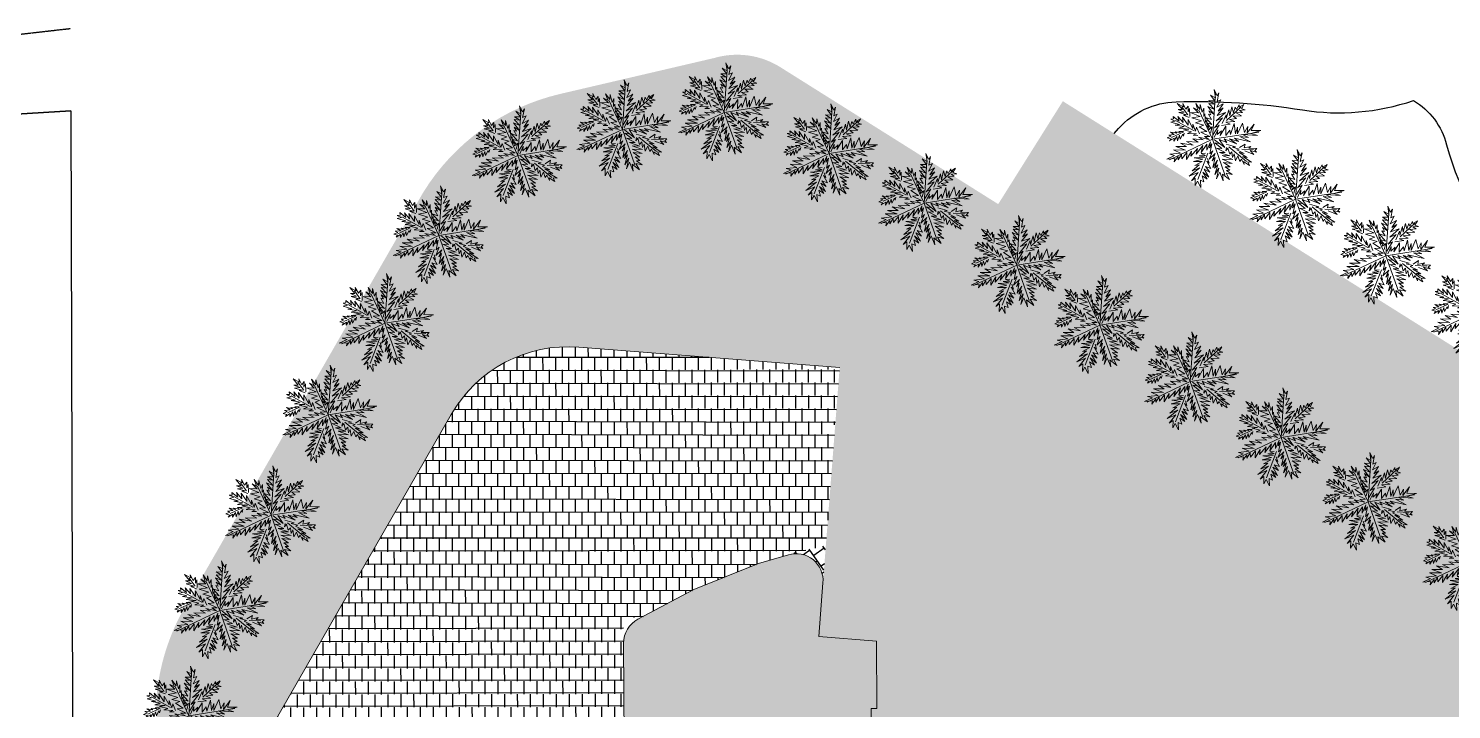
# Model space of a CAD drawing. Header units: millimetres. Extents: x -1030105 to 906887, y -616134 to 1220667.
# Drawn here: x 822030 to 874748, y -283570 to -258352 of the extents above; entities that cross this region are included whole.
import ezdxf

# ---------------------------------------------------------------- set-up
doc = ezdxf.new("R2010")
doc.units = ezdxf.units.MM
doc.header["$MEASUREMENT"] = 0
doc.linetypes.add('ACAD_ISO10W100', pattern=[18.5, 12, -3, 0.5, -3])
doc.linetypes.add('DASHED', pattern=[0.75, 0.5, -0.25])
for name, color, linetype in [('DA-LANS-TREE', 7, 'Continuous'), ('ranh dat', 7, 'Continuous'), ('T-timduong', 1, 'DASHED')]:
    doc.layers.add(name, color=color, linetype=linetype)
for name, color, linetype, lineweight in [('HATCH', 8, 'Continuous', 5), ('QH_HTKT_GT_Longduong', 7, 'Continuous', 35), ('QH_KTCQ_Caycanhquan', 97, 'Continuous', 18)]:
    doc.layers.add(name, color=color, linetype=linetype, lineweight=lineweight)
doc.layers.add('TMB-KHU B-XREF$0$GRASS', color=95, linetype='Continuous', lineweight=0, transparency=0.6)
doc.styles.add('ATT', font='romans.shx')

# ---------------------------------------------------------------- blocks, each defined once
blk = doc.blocks.new('12PPLT15')
at = {"color": 72, "linetype": 'ByBlock', "true_color": 0x59b300}
for p, q in [((0.0129801666665799, -0.0011703333333344), (-0.0882057500000428, 0.4906367500000215)), ((0.1048939999999447, 0.2327388333333147), (0.2179589999999507, 0.4156811666666727)), ((-0.3105245833334038, 0.1806510833333164), (-0.3943705833333979, 0.2454431666666892)), ((0.0129801666665799, -0.0011703333333344), (-0.2114339166666923, 0.2606884166666532)), ((0.0129801666665799, -0.0011703333333344), (0.4707673333332423, 0.2060597500000085)), ((-0.1974595833333978, 0.0320105000000126), (-0.4235896666666577, 0.0866390833333526)), ((0.3437279999999419, -0.0200772499999857), (0.4669560833333435, 0.0091426666666621)), ((-0.3041726666666591, -0.0061024999999972), (-0.414696916666685, -0.1001145000000179)), ((0.0129801666665799, -0.0011703333333344), (-0.3727739166666879, -0.3364149999999881)), ((0.0129801666665799, -0.0011703333333344), (0.2446372499999825, -0.3326037499999757)), ((0.2052550833333271, -0.0327815833333602), (0.4288443333332453, -0.131875333333312)), ((0.0058033333333469, -0.158554416666675), (-0.0234157500000265, -0.4583765833333473))]:
    blk.add_line(p, q, dxfattribs=at)
for points in [[(0.008344083333327, 0.0485260833333428), (0.0413743333332377, 0.1615945833333399), (0.0019921666665823, 0.1222111666666592), (0.0566190833333167, 0.2479840833333355), (-0.0005486666667593, 0.1997075833333497), (0.0731341666665912, 0.3127760833333468), (-0.0069005833333904, 0.2581475000000069), (0.0350223333332451, 0.3521594999999706), (-0.0069005833333904, 0.306423916666688), (0.0210480833333122, 0.3940838333333545), (-0.0335788333334222, 0.3419960833333562), (-0.0145230000000538, 0.4296559166666612), (-0.0462828333334073, 0.402976833333355), (-0.0526347500000384, 0.4969889166666804), (-0.0627979166666819, 0.4614167500000122), (-0.1110728333334237, 0.5160453333333522), (-0.0755018333334192, 0.43600808333332), (-0.1339399166666908, 0.4487124166666377), (-0.0716906666666546, 0.402976833333355), (-0.1339399166666908, 0.3877316666666388), (-0.0691499166666745, 0.3674047499999915), (-0.1263175833333889, 0.3585116666666863), (-0.0526347500000384, 0.3127760833333468), (-0.1263175833333889, 0.3229395833333228), (-0.0424715833333949, 0.2606884166666532), (-0.1047209166666789, 0.2810153333333574), (-0.0716906666666546, 0.2454431666666892), (-0.100909750000028, 0.2454431666666892), (-0.0526347500000384, 0.1997075833333497), (-0.1199655833333963, 0.2035189166666669), (-0.0335788333334222, 0.1488902500000222), (-0.0920170000000553, 0.1514311666666686), (-0.0399308333334148, 0.1133181666666587)], [(-0.0234157500000265, 0.0574191666666479), (-0.0234157500000265, 0.1260224999999764), (-0.0500940000000583, 0.0866390833333526), (-0.06533866666666201, 0.1260224999999764), (-0.0755018333334192, 0.1031547499999874), (-0.0983689166666864, 0.1742989166666575), (-0.107261666666659, 0.155242416666681), (-0.1364807500000325, 0.2390909999999735), (-0.1428326666666635, 0.2098710833333257), (-0.1656997500000443, 0.293719666666675), (-0.1695109166666953, 0.2479840833333355), (-0.213974750000034, 0.3229395833333228), (-0.2012707500000488, 0.2708518333333245), (-0.262249666666662, 0.3191282500000057), (-0.220326666666665, 0.2581475000000069), (-0.2724128333334193, 0.2683109999999829), (-0.2076227500000414, 0.2327388333333147), (-0.2889279166666938, 0.2124119166666674), (-0.1784037500000295, 0.1997075833333497), (-0.2597089166666819, 0.1615945833333399), (-0.1529958333334207, 0.1577833333333274), (-0.2076227500000414, 0.1196703333333176), (-0.1174248333334162, 0.1196703333333176), (-0.1593478333334133, 0.0904504166666698), (-0.06533866666666201, 0.0612304166666604), (-0.1263175833333889, 0.0383626666666714), (-0.0208749166666849, 0.0193061666666381), (-0.0780426666667609, 0.0027905000000033), (-0.0208749166666849, -0.0124546666666561), (-0.1364807500000325, -0.0200772499999857), (-0.0818538333334118, -0.0353225000000066), (-0.1911076666666531, -0.0543789166666784), (-0.1263175833333889, -0.0708945833333132), (-0.2470049166666968, -0.1001145000000179), (-0.1695109166666953, -0.1166301666666527), (-0.3041726666666591, -0.131875333333312), (-0.2330306666666502, -0.1522022500000162), (-0.3435548333334282, -0.1814222500000255), (-0.2330306666666502, -0.190315250000026), (-0.3587995833333935, -0.223346499999991), (-0.2787647500000503, -0.2360508333333087), (-0.3854778333334252, -0.2779751666666925), (-0.3308509166666909, -0.2779751666666925), (-0.4007225833333905, -0.3389559166666913), (-0.3206877500000473, -0.309735916666682), (-0.3168765833333964, -0.3453080833333502), (-0.2914687500000355, -0.2779751666666925), (-0.2813055833333919, -0.3135472499999992), (-0.262249666666662, -0.2487551666666832), (-0.2470049166666968, -0.2906794166666486), (-0.213974750000034, -0.2131830833333197), (-0.1974595833333978, -0.2843273333333513), (-0.1695109166666953, -0.1839630833333103), (-0.1618885833333934, -0.2385917500000119), (-0.1136136666666516, -0.1394979166666417), (-0.1136136666666516, -0.2030195833333437), (-0.0691499166666745, -0.0937623333333591), (-0.06533866666666201, -0.1712587499999927), (-0.0297676666666575, -0.0683537500000284), (-0.0145230000000538, -0.131875333333312), (-0.0005486666667593, -0.0353225000000066), (0.0058033333333469, -0.0975736666666762), (0.0210480833333122, -0.0518380833333367), (0.0273999999999433, -0.158554416666675), (0.0502670833333241, -0.1191709999999944), (0.0375631666665868, -0.2169943333333322), (0.0832973333332348, -0.1420388333333449), (0.0731341666665912, -0.223346499999991), (0.0921900833333211, -0.1814222500000255), (0.0985420833333137, -0.2906794166666486), (0.1252203333333455, -0.2030195833333437), (0.1188683333332392, -0.2944907500000227), (0.1404649999999492, -0.2487551666666832), (0.1404649999999492, -0.3580124166666678), (0.16333208333333, -0.2805159999999773), (0.1696840833333226, -0.3973958333333485), (0.1823879999999462, -0.3198994166666581), (0.2446372499999825, -0.3999366666666901), (0.2154182499999706, -0.3326037499999757), (0.3056161666665957, -0.3681758333333391), (0.2509892499999751, -0.3135472499999992), (0.3183200833333331, -0.309735916666682), (0.2471780833333241, -0.2843273333333513), (0.2827490833333286, -0.2716229999999768), (0.2243109999999433, -0.2487551666666832), (0.2738563333332422, -0.2360508333333087), (0.1925511666665898, -0.2093717500000025), (0.2865602499999795, -0.1941265833333432), (0.1696840833333226, -0.1776109166666515), (0.2802083333332348, -0.1522022500000162), (0.1607913333332362, -0.1420388333333449), (0.2408260833333315, -0.1229823333333115), (0.1252203333333455, -0.1166301666666527), (0.1823879999999462, -0.1001145000000179), (0.0794861666665838, -0.0810580833333461), (0.1379242499999691, -0.0683537500000284), (0.0502670833333241, -0.0327815833333602), (0.0896492499999795, -0.0289703333333478)], [(0.0693229999999403, 0.1908145833333492), (0.0832973333332348, 0.2899083333333578), (0.0960012499999721, 0.251795333333348), (0.0985420833333137, 0.3483482500000151), (0.1252203333333455, 0.2899083333333578), (0.121409083333333, 0.3877316666666388), (0.1544393333332437, 0.3318325833333233), (0.1569801666665853, 0.3966246666666393), (0.1760359999999537, 0.3737569166666503), (0.1900103333332481, 0.4296559166666612), (0.1989030833333345, 0.4067881666666722), (0.2382853333332378, 0.4487124166666377), (0.2243109999999433, 0.3966246666666393), (0.2662339999999403, 0.3940838333333545), (0.209066249999978, 0.3737569166666503), (0.2471780833333241, 0.3610525833333327), (0.1823879999999462, 0.3381847499999822), (0.2446372499999825, 0.3229395833333228), (0.1607913333332362, 0.2962605000000167), (0.2027143333332333, 0.2810153333333574), (0.1341130833333182, 0.251795333333348), (0.1925511666665898, 0.2454431666666892), (0.1023532499999646, 0.2124119166666674), (0.1544393333332437, 0.2060597500000085), (0.0667821666665987, 0.1679467499999987)], [(-0.2889279166666938, 0.1577833333333274), (-0.3562587500000518, 0.1641354999999862), (-0.323228583333389, 0.1768398333333039), (-0.4108856666666725, 0.1768398333333039), (-0.3562587500000518, 0.197166750000008), (-0.4274008333334223, 0.2060597500000085), (-0.3816666666666606, 0.2187640833333262), (-0.4528086666666696, 0.2683109999999829), (-0.3791258333333189, 0.251795333333348), (-0.3943705833333979, 0.2835561666666422), (-0.3460956666667698, 0.2327388333333147), (-0.3308509166666909, 0.2708518333333245), (-0.3168765833333964, 0.2124119166666674), (-0.3105245833334038, 0.251795333333348), (-0.2851167500000429, 0.170487666666645)], [(0.0375631666665868, 0.0002496666666616), (0.16333208333333, -0.0518380833333367), (0.0832973333332348, 0.0154948333333209), (0.1696840833333226, 0.0066018333333204), (0.1341130833333182, 0.0358217499999682), (0.276397083333336, 0.0193061666666381), (0.1900103333332481, 0.0510669999999891), (0.2891010833333212, 0.0510669999999891), (0.2382853333332378, 0.0713939166666364), (0.4148699999999508, 0.0802869166666369), (0.2891010833333212, 0.1069659999999999), (0.3792989999999463, 0.1196703333333176), (0.3094273333332467, 0.1349154999999769), (0.4669560833333435, 0.1679467499999987), (0.3958140833333346, 0.170487666666645), (0.4898231666666107, 0.2263866666666559), (0.3894620833333421, 0.1997075833333497), (0.3996252499999855, 0.2746631666666417), (0.3538910833333375, 0.1641354999999862), (0.3411871666666002, 0.2327388333333147), (0.3246720833333256, 0.1615945833333399), (0.276397083333336, 0.251795333333348), (0.2573412499999677, 0.1260224999999764), (0.2382853333332378, 0.197166750000008), (0.2344741666665868, 0.1196703333333176), (0.1925511666665898, 0.2225754166666434), (0.1861991666665972, 0.0993434166666703), (0.167143249999981, 0.1412676666666357), (0.1404649999999492, 0.0739347499999781), (0.1150571666665883, 0.170487666666645), (0.0832973333332348, 0.0612304166666604), (0.0832973333332348, 0.1133181666666587), (0.0502670833333241, 0.0612304166666604), (0.0413743333332377, 0.1095068333333415), (0.0273999999999433, 0.0218469999999798)], [(-0.1364807500000325, 0.0154948333333209), (-0.1847556666666605, 0.0777460833333521), (-0.1847556666666605, 0.0320105000000126), (-0.2330306666666502, 0.0993434166666703), (-0.220326666666665, 0.0548782500000016), (-0.2952799166666864, 0.1323746666666352), (-0.2787647500000503, 0.0739347499999781), (-0.3587995833333935, 0.1412676666666357), (-0.3372029166666834, 0.0866390833333526), (-0.4083449166666924, 0.1349154999999769), (-0.3816666666666606, 0.0904504166666698), (-0.4566198333333205, 0.1222111666666592), (-0.4464567500000385, 0.0968025833333286), (-0.4756757500000504, 0.0866390833333526), (-0.4235896666666577, 0.0777460833333521), (-0.4655125833334069, 0.0548782500000016), (-0.368962750000037, 0.0548782500000016), (-0.4108856666666725, 0.0383626666666714), (-0.3143358333334163, 0.0485260833333428), (-0.3664219166666953, 0.0154948333333209), (-0.2597089166666819, 0.0358217499999682), (-0.3143358333334163, 0.0129539999999793), (-0.2241378333334296, 0.0154948333333209), (-0.2597089166666819, -0.0124546666666561), (-0.1656997500000443, 0.0091426666666621), (-0.1974595833333978, -0.0162660000000301), (-0.1491846666666561, -0.0035616666666556)], [(0.3183200833333331, -0.0099138333333144), (0.364054249999981, 0.0421739166666839), (0.3665949999999611, 0.0002496666666616), (0.4313850833333391, 0.0358217499999682), (0.4148699999999508, 0.0091426666666621), (0.4987159166665834, 0.0294695833333094), (0.4834712499999796, 0.0027905000000033), (0.5063383333332468, -0.0099138333333144), (0.43519624999999, -0.0099138333333144), (0.4860119999999597, -0.0391337500000191), (0.3831101666665972, -0.0289703333333478)], [(-0.3105245833334038, -0.0035616666666556), (-0.3562587500000518, -0.0162660000000301), (-0.3397436666666636, -0.0226181666666889), (-0.3943705833333979, -0.0327815833333602), (-0.3727739166666879, -0.0416746666666654), (-0.4401047500000459, -0.0480268333333243), (-0.3943705833333979, -0.0620015833333127), (-0.4502679166666895, -0.0835989166666877), (-0.4210488333334297, -0.0874102500000049), (-0.4566198333333205, -0.1166301666666527), (-0.414696916666685, -0.1166301666666527), (-0.4235896666666577, -0.1420388333333449), (-0.3854778333334252, -0.1001145000000179), (-0.3791258333333189, -0.131875333333312), (-0.3626107500000444, -0.0747059166666873), (-0.3435548333334282, -0.1166301666666527), (-0.3397436666666636, -0.0543789166666784), (-0.3206877500000473, -0.0937623333333591), (-0.3079838333334237, -0.0353225000000066), (-0.2952799166666864, -0.0543789166666784), (-0.2952799166666864, -0.0200772499999857)], [(0.1696840833333226, -0.0124546666666561), (0.2738563333332422, -0.0124546666666561), (0.2446372499999825, -0.0264294166666446), (0.3183200833333331, -0.0264294166666446), (0.2954529999999522, -0.0416746666666654), (0.3831101666665972, -0.0581902499999956), (0.3284832499999766, -0.0620015833333127), (0.4250331666665943, -0.0899510833333466), (0.3767581666666047, -0.0937623333333591), (0.4834712499999796, -0.1255231666666532), (0.4415482499999826, -0.131875333333312), (0.4707673333332423, -0.1649065833333339), (0.3996252499999855, -0.1420388333333449), (0.4123291666666092, -0.1712587499999927), (0.3704062499999736, -0.1229823333333115), (0.3602430833333301, -0.1522022500000162), (0.3246720833333256, -0.1001145000000179), (0.3119681666665883, -0.158554416666675), (0.2802083333332348, -0.0899510833333466), (0.2738563333332422, -0.131875333333312), (0.2509892499999751, -0.0747059166666873), (0.2344741666665868, -0.1064666666666767), (0.1989030833333345, -0.0480268333333243), (0.1861991666665972, -0.0810580833333461), (0.1823879999999462, -0.0454859166666779)], [(-0.0170637500000339, -0.1649065833333339), (-0.0627979166666819, -0.1814222500000255), (-0.0107117500000413, -0.1877744166666844), (-0.0780426666667609, -0.2093717500000025), (-0.0145230000000538, -0.2068309166666609), (-0.1237768333334088, -0.2449439166666707), (-0.0297676666666575, -0.2360508333333087), (-0.1199655833333963, -0.286868166666693), (-0.0272269166666774, -0.2614595000000008), (-0.0920170000000553, -0.3224402499999996), (-0.0500940000000583, -0.3033837500000232), (-0.107261666666659, -0.3846915000000308), (-0.0335788333334222, -0.3326037499999757), (-0.1199655833333963, -0.4482130833333145), (-0.0399308333334148, -0.3846915000000308), (-0.0843945833333919, -0.4901374166666983), (-0.0526347500000384, -0.4520244166666885), (-0.0335788333334222, -0.5295208333333222), (-0.0208749166666849, -0.4774330833333238), (0.0312111666665942, -0.5333320833333346), (0.0058033333333469, -0.4583765833333473), (0.047726333333344, -0.4647287500000062), (0.0121553333333395, -0.4101001666666662), (0.0731341666665912, -0.4291566666666427), (0.008344083333327, -0.3681758333333391), (0.0858380833333286, -0.4037480000000074), (0.0121553333333395, -0.3326037499999757), (0.0794861666665838, -0.3491193333333626), (0.0185072499999706, -0.3033837500000232), (0.0794861666665838, -0.3071950833333403), (0.0185072499999706, -0.2449439166666707), (0.047726333333344, -0.2589186666666592), (0.0185072499999706, -0.2131830833333197)]]:
    blk.add_lwpolyline(points, dxfattribs=at)
at = {"color": 0, "linetype": 'ByBlock', "style": 'ATT'}
for tag, p, flags in [('ITEM', (-1, -3.75), 3), ('ROOM_NUMBER', (-1, -5.083333333333313), 1)]:
    blk.add_attdef(tag, p, '', height=1, dxfattribs=dict(at, flags=flags))

msp = doc.modelspace()

# ---------------------------------------------------------------- hatches: boundary and pattern name
at = {"layer": 'DA-LANS-TREE', "true_color": 0xe8d896}
h = msp.add_hatch(dxfattribs=at)
h.set_pattern_fill('AR-B88', color=41, scale=60, angle=0.09853093059108536)
h.set_pattern_definition([(0.09853093059108589, (-1184316855.143314, -434748462.9681519), (-0.8254503870017416, 479.9992902407863), []), (90.09853093059105, (-1184316855.143314, -434748462.9681519), (-240.8250955073949, 479.5865650472855), [480, -480])])
edge = h.paths.add_edge_path()
edge.add_line((844075.3664134797, -280158.2345368098), (844742.9504785063, -280157.0865012222))
edge.add_line((844742.9504783619, -280157.0865012929), (846685.1602376951, -279124.496680444))
edge.add_line((846685.1602378562, -279124.4966803808), (849068.5791363805, -278169.1416734158))
edge.add_line((849068.5791361872, -278169.1416734122), (850576.3343664719, -277722.594588849))
edge.add_line((850576.334366601, -277722.594588866), (851569.4434121336, -277502.1373251418))
edge.add_line((851569.4434121512, -277502.1373251677), (852081.9076726896, -270901.4803000485))
edge.add_line((852081.9076726008, -270901.4802999902), (842414.8062655332, -270150.9422923718))
edge.add_arc((842027.7791018859, -275135.9407852162), 4999.999999845047, 85.56055461217804, 150.089614587194)
edge.add_line((837693.7472073156, -272642.7164604412), (830413.8425153521, -285297.5501273406))
edge.add_arc((834747.8744101506, -287790.7744524875), 5000.000000288025, 150.0896145853731, 179.7314950120262)
edge.add_line((829747.929313479, -287767.3430577144), (829673.5699478401, -303634.6336106603))
edge.add_arc((832947.4497991875, -298310.7375018755), 6249.972724723571, 238.4109538758716, 252.1485440529231)
edge.add_arc((832531.5003360417, -299882.623124273), 4627.055088593609, 251.08432457345, 272.9016931305093)
edge.add_line((832765.7332143541, -304503.7456882875), (832744.1740025078, -291967.066865945))
edge.add_line((832744.174002463, -291967.0668659257), (833092.038453067, -290777.1381393985))
edge.add_line((833092.038453117, -290777.1381393997), (835592.0347638725, -290772.8389007035))
edge.add_line((835592.0347636826, -290772.8389006681), (834798.8057590937, -293043.6096893425))
edge.add_line((834798.8057590816, -293043.6096893265), (834425.2455629446, -294521.8597476931))
edge.add_line((834425.24556306, -294521.8597477525), (844109.5105190938, -288040.4979908955))
edge.add_line((844109.5105191022, -288040.4979908946), (844075.3664134458, -280158.2345368608))
at = {"layer": 'DA-LANS-TREE', "true_color": 0xe8d896, "extrusion": (1.653306188088355e-06, -3.72482393953304e-07, 0.9999999999985639)}
h = msp.add_hatch(dxfattribs=at)
h.set_pattern_fill('AR-B88', color=41, scale=60.00000000000006, angle=0.0985309306473303)
h.set_pattern_definition([(124.9707536972538, (1030462.837381636, -515017.7064089562), (-393.3334638572185, -275.1159504828513), []), (214.9707536972537, (1030462.837381636, -515017.7064089562), (-255.7754886157929, -471.7826824114606), [480.0000000000005, -480.0000000000005])])
edge = h.paths.add_edge_path()
edge.add_line((851462.8053636975, -278875.6597969672), (851569.4434113562, -277502.1373247193))
edge.add_arc((850465.8048051628, -278798.2654379788), 1000.000000186113, -4.439445379336332, 106.4975418441567)
edge.add_line((850181.8421428311, -277839.4300991544), (850576.334365984, -277722.5945886067))
edge.add_line((850576.3343659914, -277722.5945886215), (851569.4434115238, -277502.1373248963))
at = {"layer": 'HATCH'}
h = msp.add_hatch(color=253, dxfattribs=at)
h.dxf.hatch_style = 1
h.paths.add_polyline_path([(860349.1575818304, -261045.4590266328), (857955.3319269586, -264855.9181506736), (878277.7805880439, -277622.9883086509), (880671.6062426828, -273812.5291847265)])
h = msp.add_hatch(color=253, dxfattribs=at)
h.dxf.hatch_style = 1
edge = h.paths.add_edge_path()
edge.add_arc((859594.4405293819, -304225.290072138), 22500.00000016056, 28.99192374269853, 60.75420123827558)
edge.add_arc((870098.4217061456, -285465.8556605447), 1000.00000002593, 60.75420124519136, 149.4216210975642)
edge.add_line((869237.4876488727, -284957.1390900402), (866957.8862949962, -288815.0563606079))
edge.add_arc((857488.1256823689, -310357.2359825359), 23531.72048366947, 66.27011400397872, 97.98680807522139)
edge.add_line((854218.508533461, -287053.7711625095), (853973.6049324921, -285307.2009206516))
edge.add_arc((856013.9885449577, -303408.4885720387), 18215.92105615146, 96.43125417484592, 98.70799881214434)
edge.add_line((853256.1196268331, -285402.5468039783), (853252.9176224333, -283536.7221801063))
edge.add_line((853252.917622475, -283536.7221800718), (853452.9173279006, -283536.3789538496))
edge.add_line((853452.9173278976, -283536.3789538261), (853448.6292327637, -281037.6836389964))
edge.add_line((853448.6292328481, -281037.6836390225), (851307.8533452866, -280871.4772859856))
edge.add_line((851307.8533453196, -280871.4772859113), (852081.9076727252, -270901.4802999838))
edge.add_line((852081.9076726008, -270901.4802999902), (865768.0163151192, -271964.0474837168))
edge.add_arc((865690.610883085, -272961.047181556), 999.999999082774, 38.412737739335626, 85.56055463746179, ccw=False)
edge.add_line((866474.1662293933, -272339.7251899461), (870289.9495459246, -277151.8474989054))
edge.add_arc((874991.2816251423, -273423.9155488778), 5999.999995167418, 218.4127377431298, 250.6406537633847)
edge.add_line((873002.3308734205, -279084.6641609552), (874311.336219764, -279544.5939946126))
edge.add_arc((875305.8115970604, -276714.2196868537), 2999.999999739781, 250.6406537467736, 327.8619349412291)
edge.add_line((877846.1176795214, -278310.1034565936), (880671.6062428149, -273812.5291847015))
edge.add_line((880671.6062426828, -273812.5291847265), (886323.1912612853, -277362.9961410244))
edge.add_arc((889514.9588007741, -272282.3839750946), 6000.000000505476, 237.8619349482672, 270.0983270713141)
edge.add_line((889525.2555825543, -278282.3751402777), (891385.3239190043, -278279.1830160284))
edge.add_line((891385.3239191491, -278279.1830160297), (891408.4526968722, -291424.3223072732))
edge.add_line((891408.4526968915, -291424.3223072137), (886908.5066307727, -291432.2972055742))
edge.add_arc((886612.1806418784, -293444.9791594981), 2034.378956601272, 81.62454678392706, 98.58466035763574)
edge.add_line((886308.5076315589, -291433.3926110286), (879274.9213370942, -293319.8476152489))
at = {"layer": 'TMB-KHU B-XREF$0$GRASS', "true_color": 0x3d6827}
h = msp.add_hatch(dxfattribs=at)
h.set_pattern_fill('CROSS', color=79, scale=1150, angle=0.09853093059108536)
h.set_pattern_definition([(0.09853093059108589, (-1184316855.143314, -434748462.9681519), (287.0051644957563, 287.9939852718522), [143.75, -431.2499999999999]), (90.09853093059105, (-1184316783.144818, -434748534.719443), (-287.9939852718521, 287.0051644957563), [143.75, -431.2499999999999])])
h.paths.add_polyline_path([(837693.7472073156, -272642.716460383, -0.2892453128925285), (842414.8062656429, -270150.9422923429), (852081.9076726008, -270901.4802999902), (865768.0163155571, -271964.0474838545, -0.208673266385467), (866474.1662291605, -272339.7251896551), (870289.9495458957, -277151.8474988863, 0.1415550904395496), (873002.3308738861, -279084.6641611299), (874311.3362198025, -279544.593995017, 0.3502992673080306), (877846.1176795214, -278310.1034565936), (878277.7805880439, -277622.9883086509), (849885.6633852962, -259786.3506914456, 0.2147856318657931), (847432.3071174119, -259446.1906097587), (841728.5564472228, -260775.8422396602, 0.1992706260651912), (836659.679398898, -264413.0850798558), (827831.024499869, -279760.1485367506, 0.1091270270678927), (826769.6009804755, -283135.8708245554), (826698.0797874536, -298397.5333219734, 0.2568272393812874), (829673.5699477401, -303634.6336106528), (829747.929313479, -287767.3430577144, -0.1300631484129733), (830413.8425153475, -285297.5501274215)])
at = {"layer": 'TMB-KHU B-XREF$0$GRASS', "true_color": 0x3d6827, "extrusion": (1.653306188088355e-06, -3.724823939533041e-07, 0.9999999999985639)}
h = msp.add_hatch(dxfattribs=at)
h.set_pattern_fill('CROSS', color=79, scale=1150.000000000001, angle=0.0985309306473303)
h.set_pattern_definition([(124.9707536972537, (1030462.837381404, -515017.7064087816), (-400.3733471307709, 70.80736478152194), [143.7500000000001, -431.2500000000005]), (214.9707536972537, (1030480.539222596, -514917.6130718893), (-70.80736478152205, -400.3733471307709), [143.7500000000001, -431.2500000000005])])
edge = h.paths.add_edge_path()
edge.add_arc((857338.0668762824, -310988.3163317912), 24061.58830385549, 97.42416107402389, 104.4855392199072)
edge.add_line((851319.4059176589, -287691.6266105012), (850942.6521610931, -286280.3136785204))
edge.add_arc((855391.7780268225, -303245.795920758), 17539.16499399086, 97.69839495293309, 104.6946754704714, ccw=False)
edge.add_line((853042.2591153751, -285864.7122500455), (853002.644568811, -285567.3392723968))
edge.add_arc((855223.7552913125, -302226.9889503126), 16807.05983306547, 97.59404897584953, 156.4604148433483)
edge.add_line((839815.30564383, -295514.542325201), (837824.1239807474, -294662.5051353627))
edge.add_arc((851504.2246157522, -306083.1417403291), 17820.66479799237, 128.1190712975693, 140.1436650170171, ccw=False)
edge.add_line((840503.567838225, -292063.097364245), (840320.255891927, -291825.6174062809))
edge.add_arc((849971.640170434, -304331.4021191085), 15796.95761134045, 127.6592935017576, 180.0985448742345)
edge.add_line((834174.7059241156, -304358.5718067819), (834474.7054818077, -304358.0558271447))
edge.add_arc((849974.6850576471, -304332.8951839115), 15499.99999708911, 172.9826552230132, 180.0930064062488, ccw=False)
edge.add_line((834590.7922518658, -302439.2632095017), (836433.652911936, -302436.0936103709))
edge.add_arc((857339.3175896476, -312724.1052933144), 23300.0000001163, 153.7974640392367, 159.3697777205412)
edge.add_line((835533.4576606969, -304514.6916262796), (832765.22983037, -304519.9413315625))
edge.add_line((832765.2298304006, -304519.9413315617), (832743.6361759786, -291963.2338362442))
edge.add_line((832743.6361761051, -291963.2338363202), (833091.5006261923, -290773.3051102639))
edge.add_line((833091.5006260606, -290773.3051102599), (835591.4969365657, -290769.0058716324))
edge.add_line((835591.4969366263, -290769.0058715865), (834798.2679331001, -293039.7766586613))
edge.add_line((834798.2679329566, -293039.7766586151), (834424.7077363152, -294518.0267181541))
edge.add_line((834424.7077364693, -294518.0267182053), (844108.9726924427, -288036.6649616247))
edge.add_line((844108.9726925115, -288036.6649615802), (844078.9732151662, -281111.200868487))
edge.add_arc((845078.9638316478, -281106.8691443992), 999.9999987342122, 117.99766728164181, 180.2481902832486, ccw=False)
edge.add_line((844609.5282178125, -280223.9024393833), (844742.4126508144, -280153.2534724537))
edge.add_line((844742.4126508399, -280153.2534723859), (846684.6224101328, -279120.6636514922))
edge.add_line((846684.6224101014, -279120.6636515902), (849068.0413089143, -278165.3086445947))
edge.add_line((849068.041308898, -278165.3086445052), (850181.2927701556, -277835.6004902408))
edge.add_arc((850465.2669794145, -278794.4324089088), 999.9999998458, -4.439445379952076, 106.4975418965214, ccw=False)
edge.add_line((851462.2666778727, -278871.8378416137), (851307.3155183953, -280867.6442565349))
edge.add_line((851307.3155182633, -280867.6442564223), (853448.0914057316, -281033.8506097001))
edge.add_line((853448.0914060245, -281033.8506097081), (853452.3795006602, -283532.5459246802))
edge.add_line((853452.3795003756, -283532.5459246864), (853252.3797951855, -283532.8891511664))
edge.add_line((853252.3797951858, -283532.889151223), (853255.5817996808, -285398.713774852))
edge.add_arc((856013.4507328025, -303404.6556646693), 18215.92117856411, 96.43125417945657, 98.70799880155732, ccw=False)
edge.add_line((853973.0671053971, -285303.3678914993), (854228.9785028939, -287128.442040313))

# ---------------------------------------------------------------- linework, layer by layer
at = {"layer": 'DA-LANS-TREE', "color": 41, "true_color": 0xe8d896}
for points in [[(862246.1273125634, -262237.1828218913), (862414.1142659616, -262051.9902363177, -0.2035096366229652), (864543.1442398373, -261069.0189382168, -0.04742927315703312), (869221.0433164407, -261367.7952650343, 0.1221156539609453), (873336.3605570309, -261019.3974933811, 0.1221156539609453)], [(873336.3605570309, -261019.3974933811, -0.1974854973923477), (874564.7266719285, -262655.6780139674, 0.1554622816717972), (877503.1426348984, -267317.0552283865, 0.2432864967543394), (883988.5783505421, -268784.9407673804, -0.06916612638037808), (886001.5163473114, -268549.1573581113, -0.3871773842668729), (886977.4410522338, -269477.3157376787, 0.0216911245781583), (887448.3716322836, -273552.6122457688, -0.5086411255288352), (886010.4434159845, -274998.4637282779, 0.2483309596253188), (883223.4567841776, -275415.6654723794)]]:
    msp.add_lwpolyline(points, format="xyb", dxfattribs=at)
at = {"layer": 'QH_HTKT_GT_Longduong', "flags": 128}
msp.add_lwpolyline([(807837.6524062157, -262427.1092530563, 0.0004787020794209889), (808625.0142231844, -262314.3275790955), (823597.1047408208, -261399.7208145903)], format="xyb", dxfattribs=at)
at = {"layer": 'ranh dat'}
msp.add_lwpolyline([(823597.104740588, -261399.7208146486), (823943.2520852685, -386104.768543317)], dxfattribs=at)
msp.add_lwpolyline([(823597.104740588, -261399.7208146486), (823943.2520852685, -386104.768543317)], dxfattribs=at)
at = {"layer": 'T-timduong', "color": 242, "linetype": 'ACAD_ISO10W100', "ltscale": 0.5, "flags": 128}
msp.add_lwpolyline([(684752.4413259495, -264434.2514040056), (716667.586200431, -264160.8959889146), (717485.3073596284, -264159.5454556975), (747647.3520731349, -264107.783354457), (763307.6048579793, -264080.9082670477, 0.008049346944073596), (763339.7950514015, -264080.3347548228, 0.02733599928942684), (808303.848366512, -260087.3672083709), (823588.6454747785, -258352.1367378291)], format="xyb", dxfattribs=at)
at = {"layer": 'TMB-KHU B-XREF$0$GRASS', "color": 79, "true_color": 0x3d6827}
for p, q in [((849068.5791361872, -278169.1416734704), (846685.1602376234, -279124.496680439)), ((850181.8305978347, -277839.4335189243), (849068.5791361872, -278169.1416734704)), ((851307.8533453196, -280871.4772857367), (851462.8045046963, -278875.6708706953)), ((846685.1602376234, -279124.496680439), (844610.0660453346, -280227.7354681157)), ((853448.6292328481, -281037.6836390225), (851307.8533453196, -280871.4772857367)), ((844079.5110422447, -281115.0338973841), (844109.510519335, -288040.4979907782)), ((853452.9173276648, -283536.3789537679), (853448.6292328481, -281037.6836390225)), ((853252.917622475, -283536.7221802464), (853452.9173276648, -283536.3789537679)), ((853256.1196268331, -285402.5468039783), (853252.917622475, -283536.7221802464))]:
    msp.add_line(p, q, dxfattribs=at)
msp.add_lwpolyline([(852081.9076726008, -270901.4802999902), (842414.8062656429, -270150.9422923429, 0.2892453128914836), (837693.7472073156, -272642.716460383), (830413.8425153475, -285297.5501274215, 0.1300631483996379), (829747.929313479, -287767.3430574234), (829673.5699477401, -303634.6336113513)], format="xyb", dxfattribs=at)
for centre, radius, start, end in [((850465.8048060052, -278798.2654381068), 1000.000000186581, 355.5605546149578, 106.4975418380702), ((845079.501660334, -281110.70217383), 999.999999958411, 117.9976673062377, 180.2481902438205)]:
    msp.add_arc(centre, radius, start, end, dxfattribs=at)

# ---------------------------------------------------------------- block references
at = {"layer": 'QH_KTCQ_Caycanhquan', "color": 72, "xscale": 3455.999999961284, "yscale": 3455.999999961284, "zscale": 3455.999999961284, "rotation": 344.4837494334799}
for p in [(847762.3424802702, -261442.9815414352), (843989.7493117284, -262073.2000944428), (865848.0763118975, -262436.967265605), (840118.1067431141, -263035.5451740781), (851644.6836630609, -262966.5062803417), (868928.2878374476, -264658.5201010332), (855165.543699896, -264800.8007263872), (837191.5148722734, -266001.040505582), (872275.5334314685, -266749.8278774894), (858597.585850887, -267096.8426657366), (875642.9755892865, -268820.7255438776), (835189.9608969949, -269251.4269232508), (861677.7973764371, -269318.3955011647), (865025.042970458, -271409.703277621), (833095.3423124999, -272636.637142614), (868392.485128276, -273480.6009439509), (871612.3538534418, -275869.0186141632), (830974.5226952042, -276363.610087241), (875332.1179710589, -278096.3198706615), (829075.1218581833, -279888.1726686833), (827923.3769539539, -283785.9903348018)]:
    msp.add_blockref('12PPLT15', p, dxfattribs=at)

doc.saveas('drawing.dxf')
